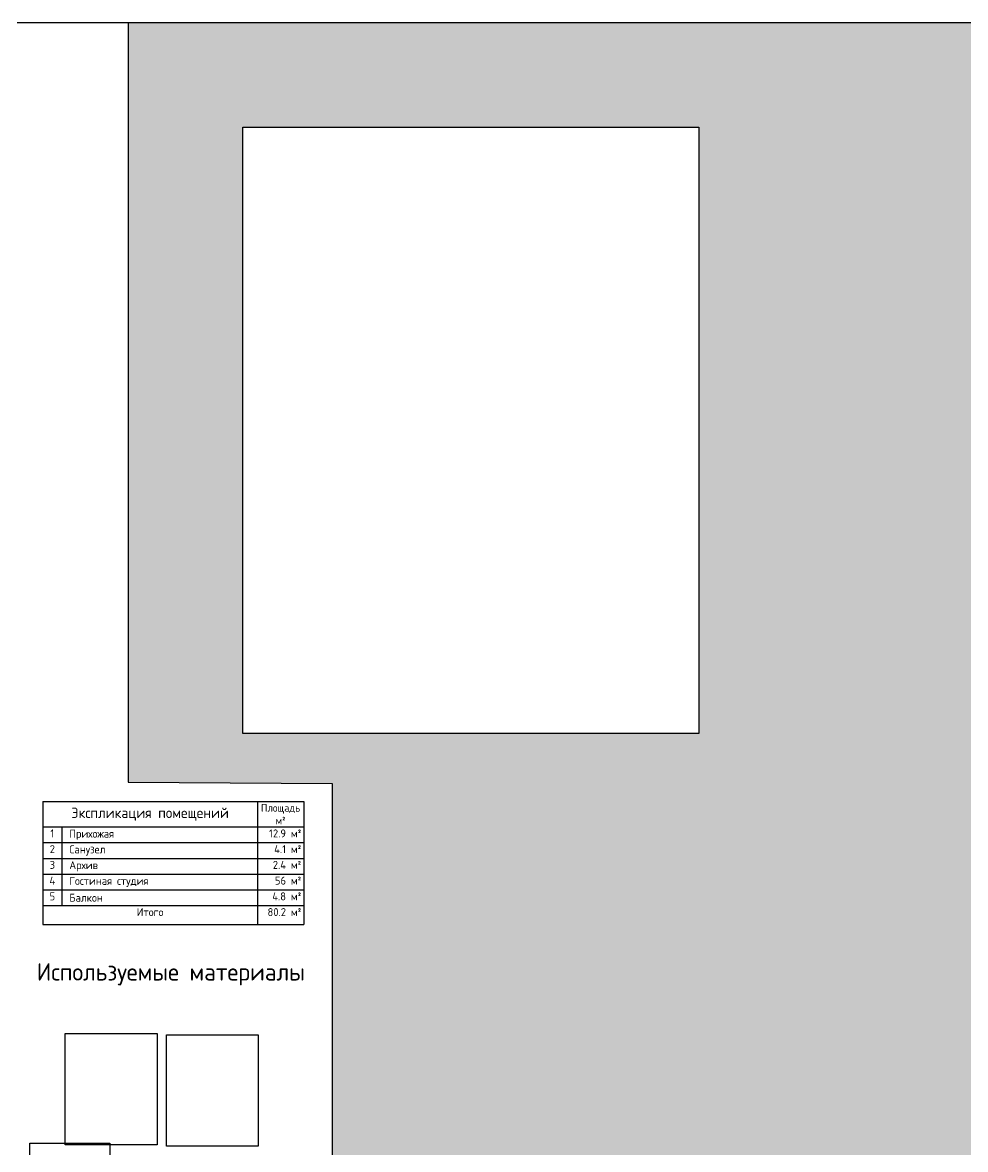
# Model space of a CAD drawing. Header units: inches. Extents: x -59797 to 874375, y -412711 to 5867.
# Drawn here: x 391143 to 418240, y -125177 to -92789 of the extents above; entities that cross this region are included whole.
import ezdxf

# ---------------------------------------------------------------- set-up
doc = ezdxf.new("R2010")
doc.units = ezdxf.units.IN
doc.header["$MEASUREMENT"] = 0
doc.header["$XCLIPFRAME"] = 2
doc.styles.get("Standard").update_dxf_attribs({"font": 'GOST Common.ttf'})
doc.styles.add('{18b73a54-fa43-428c-adcb-c1c7bbdf2c84}', font='Simplex.shx')
picture_1 = doc.add_image_def('image1.jpg', size_in_pixel=(600, 1200))
picture_2 = doc.add_image_def('image2.jpg', size_in_pixel=(736, 736))
picture_3 = doc.add_image_def('image3.jpg', size_in_pixel=(236, 314))
picture_4 = doc.add_image_def('image9.jpeg', size_in_pixel=(473, 841))

# ---------------------------------------------------------------- blocks, each defined once
blk = doc.blocks.new('*T280')
at = {"color": 0, "linetype": 'ByBlock', "lineweight": -2, "transparency": 16777216}
for p, q in [((0, 0), (7500, 0)), ((0, 0), (0, -3535)), ((6169, 0), (6169, -3535)), ((7500, 0), (7500, -3535)), ((0, -728), (7500, -728)), ((550, -728), (550, -2989)), ((0, -1180), (7500, -1180)), ((0, -1632), (7500, -1632)), ((0, -2085), (7500, -2085)), ((0, -2537), (7500, -2537)), ((0, -2989), (7500, -2989)), ((0, -3535), (7500, -3535))]:
    blk.add_line(p, q, dxfattribs=at)
at = {"color": 0, "transparency": 16777216}
for s, insert, char_height, width, attachment_point in [('Экспликация помещений', (3085, -364), 300, 6023.63, 5), ('Площадь м²', (6835, -364), 218.4, 1185.2, 5), ('1', (275, -801), 230, 404.28, 2), (' Прихожая', (623, -954), 230, 5473.76, 4), ('12.9 м²', (7427, -801), 230, 1185.2, 3), ('2', (275, -1253), 230, 404.28, 2), (' Санузел', (623, -1406), 230, 5473.76, 4), ('4.1 м²', (7427, -1253), 230, 1185.2, 3), ('3', (275, -1705), 230, 404.28, 2), (' Архив', (623, -1859), 230, 5473.76, 4), ('2.4 м²', (7427, -1705), 230, 1185.2, 3), ('4', (275, -2157), 230, 404.28, 2), (' Гостиная студия', (623, -2311), 230, 5473.76, 4), ('56 м²', (7427, -2157), 230, 1185.2, 3), ('5', (275, -2610), 230, 404.28, 2), (' Балкон', (623, -2763), 230, 5473.76, 4), ('4.8 м²', (7427, -2610), 230, 1185.2, 3), ('Итого', (3085, -3062), 230, 6023.63, 2), ('80.2 м²', (7427, -3062), 230, 1185.2, 3)]:
    blk.add_mtext(s, dxfattribs=dict(at, insert=insert, char_height=char_height, width=width, attachment_point=attachment_point))

msp = doc.modelspace()

# ---------------------------------------------------------------- hatches: boundary and pattern name
at = {"true_color": 0xfef5dc, "transparency": 33554687}
h = msp.add_hatch(color=7, dxfattribs=at)
h.dxf.hatch_style = 1
h.paths.add_polyline_path([(421711.2, -116017.5), (442690.8, -116017.5), (442690.8, -113227.4), (428655.6, -113227.4), (428655.6, -95778.8), (442690.8, -95778.8), (442690.8, -92789.1), (394176.9, -92789.1), (394176.9, -114622.5), (400041.3, -114658.8), (400041.3, -138082.6), (442690.8, -138082.6), (442690.8, -136997.2), (421711.2, -136997.2)])
h.paths.add_polyline_path([(410573.3, -113220.5), (397474.6, -113220.5), (397474.6, -95792.6), (410573.3, -95792.6)], flags=16)

# ---------------------------------------------------------------- linework, layer by layer
at = {"color": 7}
for points in [[(369538.6, -152789.1), (369538.6, -92789.1), (449538.6, -92789.1), (449538.6, -152789.1), (369538.6, -152789.1)], [(394176.9, -92789.1), (394176.9, -114622.5), (400041.3, -114658.8), (400041.3, -138082.6), (442690.8, -138082.6)]]:
    msp.add_lwpolyline(points, dxfattribs=at)

# ---------------------------------------------------------------- block references
msp.add_blockref('*T280', (391723.6, -115178.2))

# ---------------------------------------------------------------- texts
at = {"color": 7, "insert": (391553.7, -119823.5), "char_height": 500, "attachment_point": 1, "style": '{18b73a54-fa43-428c-adcb-c1c7bbdf2c84}'}
msp.add_mtext_dynamic_manual_height_columns('{\\fGOST Common|b0|i0|c204|p34;Используемые материалы}', width=8007.954, gutter_width=11072.2, heights=[0], dxfattribs=at)

# ---------------------------------------------------------------- pictures from other files: only their frames are drawn
at = {"color": 7}
image = msp.add_image(picture_3, insert=(397474.6, -113220.5), size_in_units=(13098.7, 17427.9), dxfattribs=at)
image.dxf.flags = 7
image = msp.add_image(picture_1, insert=(392371.7, -126057.5), size_in_units=(2640.6, 5281.3), dxfattribs=at)
image.set_boundary_path([(-0.5, 242.93), (599.5, 968.58)])
image = msp.add_image(picture_2, insert=(394722.5, -125078.8), size_in_units=(3193.6, 3193.6), rotation=0, dxfattribs=at)
image.set_boundary_path([(126.94, -0.5), (735.5, 735.5)])
image = msp.add_image(picture_4, insert=(391355, -129074.7), size_in_units=(2295.4, 4081.3), dxfattribs=at)
image.dxf.flags = 7

doc.saveas('drawing.dxf')
